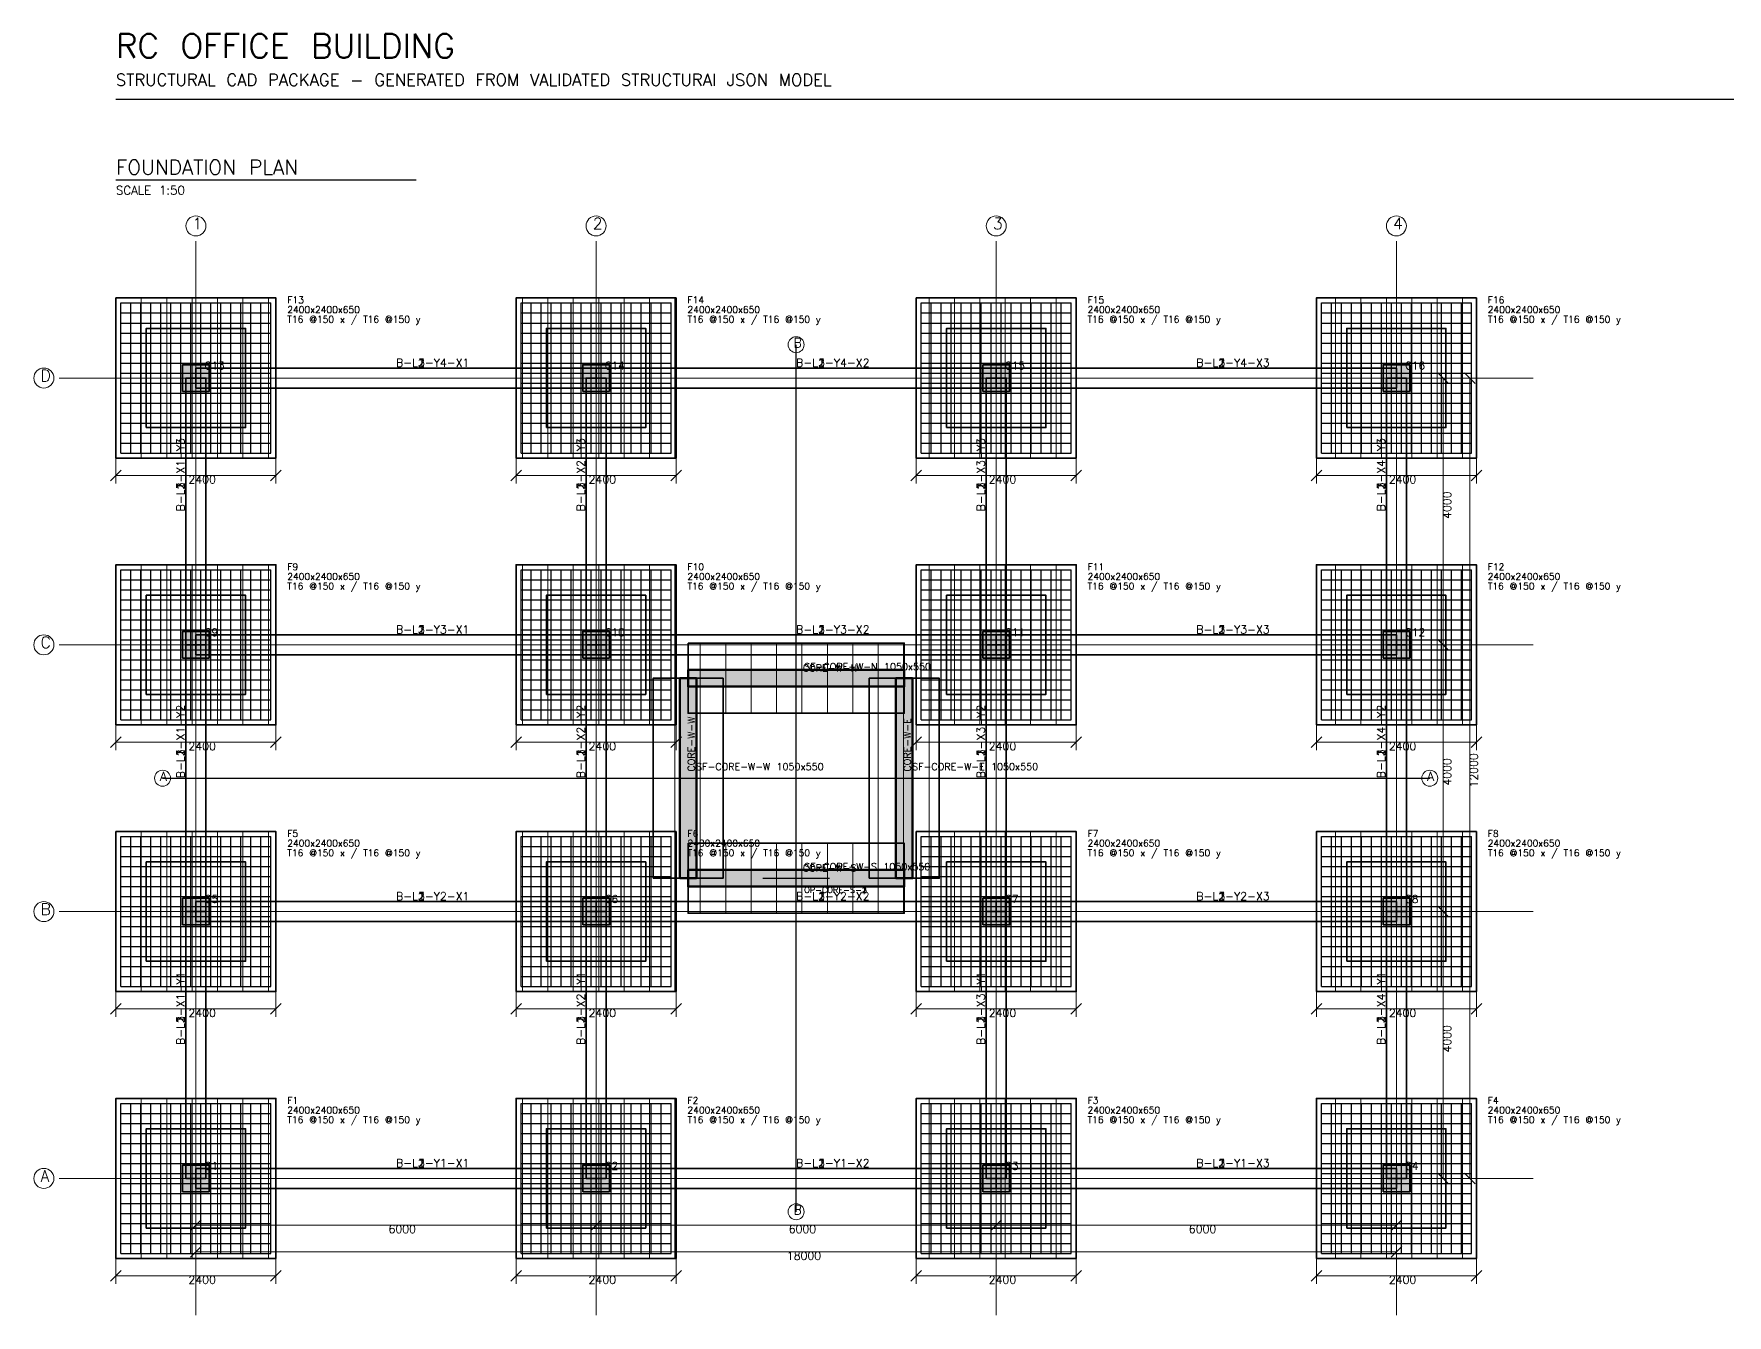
# Model space of a CAD drawing. Header units: millimetres. Extents: x -1230 to 55960, y -122972 to 18360.
# Drawn here: x -1230 to 24160, y -850 to 18360 of the extents above; entities that cross this region are included whole.
import ezdxf

# ---------------------------------------------------------------- set-up
doc = ezdxf.new("R2010")
doc.units = ezdxf.units.MM
for name, color, linetype, lineweight in [('SAI-A-BORDER', 7, 'Continuous', 25), ('SAI-A-DIMS', 6, 'Continuous', 13), ('SAI-A-GRID', 1, 'Continuous', 13), ('SAI-A-SECTION', 1, 'Continuous', 25), ('SAI-A-TEXT', 4, 'Continuous', 13), ('SAI-A-TITLE', 6, 'Continuous', 30), ('SAI-H-CONCRETE', 8, 'Continuous', 13), ('SAI-S-BEAM', 30, 'Continuous', 35), ('SAI-S-COLUMN', 5, 'Continuous', 35), ('SAI-S-CONCRETE', 30, 'Continuous', 35), ('SAI-S-FOOTING', 2, 'Continuous', 35), ('SAI-S-OPENING', 1, 'Continuous', 25), ('SAI-S-REBAR', 1, 'Continuous', 25), ('SAI-S-WALL', 5, 'Continuous', 50), ('SAI-X-REFERENCE', 9, 'Continuous', 13)]:
    doc.layers.add(name, color=color, linetype=linetype, lineweight=lineweight)
doc.styles.add('SAI-STANDARD', font='txt.shx')

msp = doc.modelspace()

# ---------------------------------------------------------------- hatches: boundary and pattern name
at = {"layer": 'SAI-H-CONCRETE'}
h = msp.add_hatch(dxfattribs=at)
h.set_pattern_fill('ANSI31', scale=120, angle=45)
h.paths.add_polyline_path([(0, 12000), (2400, 12000), (2400, 14400), (0, 14400)])
h = msp.add_hatch(dxfattribs=at)
h.set_pattern_fill('ANSI31', scale=120, angle=45)
h.paths.add_polyline_path([(6000, 12000), (8400, 12000), (8400, 14400), (6000, 14400)])
h = msp.add_hatch(dxfattribs=at)
h.set_pattern_fill('ANSI31', scale=120, angle=45)
h.paths.add_polyline_path([(12000, 12000), (14400, 12000), (14400, 14400), (12000, 14400)])
h = msp.add_hatch(dxfattribs=at)
h.set_pattern_fill('ANSI31', scale=120, angle=45)
h.paths.add_polyline_path([(18000, 12000), (20400, 12000), (20400, 14400), (18000, 14400)])
h = msp.add_hatch(dxfattribs=at)
h.set_pattern_fill('ANSI31', scale=120, angle=45)
h.paths.add_polyline_path([(0, 8000), (2400, 8000), (2400, 10400), (0, 10400)])
h = msp.add_hatch(dxfattribs=at)
h.set_pattern_fill('ANSI31', scale=120, angle=45)
h.paths.add_polyline_path([(6000, 8000), (8400, 8000), (8400, 10400), (6000, 10400)])
h = msp.add_hatch(dxfattribs=at)
h.set_pattern_fill('ANSI31', scale=120, angle=45)
h.paths.add_polyline_path([(12000, 8000), (14400, 8000), (14400, 10400), (12000, 10400)])
h = msp.add_hatch(dxfattribs=at)
h.set_pattern_fill('ANSI31', scale=120, angle=45)
h.paths.add_polyline_path([(18000, 8000), (20400, 8000), (20400, 10400), (18000, 10400)])
h = msp.add_hatch(dxfattribs=at)
h.set_pattern_fill('ANSI31', scale=120, angle=45)
h.paths.add_polyline_path([(8580, 9225), (11820, 9225), (11820, 8175), (8580, 8175)])
h = msp.add_hatch(dxfattribs=at)
h.set_pattern_fill('ANSI31', scale=120, angle=45)
h.paths.add_polyline_path([(8055, 5700), (8055, 8700), (9105, 8700), (9105, 5700)])
h = msp.add_hatch(dxfattribs=at)
h.set_pattern_fill('ANSI31', scale=120, angle=45)
h.paths.add_polyline_path([(11295, 5700), (11295, 8700), (12345, 8700), (12345, 5700)])
h = msp.add_hatch(dxfattribs=at)
h.set_pattern_fill('ANSI31', scale=120, angle=45)
h.paths.add_polyline_path([(0, 4000), (2400, 4000), (2400, 6400), (0, 6400)])
h = msp.add_hatch(dxfattribs=at)
h.set_pattern_fill('ANSI31', scale=120, angle=45)
h.paths.add_polyline_path([(6000, 4000), (8400, 4000), (8400, 6400), (6000, 6400)])
h = msp.add_hatch(dxfattribs=at)
h.set_pattern_fill('ANSI31', scale=120, angle=45)
h.paths.add_polyline_path([(12000, 4000), (14400, 4000), (14400, 6400), (12000, 6400)])
h = msp.add_hatch(dxfattribs=at)
h.set_pattern_fill('ANSI31', scale=120, angle=45)
h.paths.add_polyline_path([(18000, 4000), (20400, 4000), (20400, 6400), (18000, 6400)])
h = msp.add_hatch(dxfattribs=at)
h.set_pattern_fill('ANSI31', scale=120, angle=45)
h.paths.add_polyline_path([(8580, 6225), (11820, 6225), (11820, 5175), (8580, 5175)])
h = msp.add_hatch(dxfattribs=at)
h.set_pattern_fill('ANSI31', scale=120, angle=45)
h.paths.add_polyline_path([(0, 0), (2400, 0), (2400, 2400), (0, 2400)])
h = msp.add_hatch(dxfattribs=at)
h.set_pattern_fill('ANSI31', scale=120, angle=45)
h.paths.add_polyline_path([(6000, 0), (8400, 0), (8400, 2400), (6000, 2400)])
h = msp.add_hatch(dxfattribs=at)
h.set_pattern_fill('ANSI31', scale=120, angle=45)
h.paths.add_polyline_path([(12000, 0), (14400, 0), (14400, 2400), (12000, 2400)])
h = msp.add_hatch(dxfattribs=at)
h.set_pattern_fill('ANSI31', scale=120, angle=45)
h.paths.add_polyline_path([(18000, 0), (20400, 0), (20400, 2400), (18000, 2400)])
at = {"layer": 'SAI-S-COLUMN'}
h = msp.add_hatch(color=5, dxfattribs=at)
h.dxf.hatch_style = 1
h.paths.add_polyline_path([(1000, 13000), (1400, 13000), (1400, 13400), (1000, 13400)])
h = msp.add_hatch(color=5, dxfattribs=at)
h.dxf.hatch_style = 1
h.paths.add_polyline_path([(7000, 13000), (7400, 13000), (7400, 13400), (7000, 13400)])
h = msp.add_hatch(color=5, dxfattribs=at)
h.dxf.hatch_style = 1
h.paths.add_polyline_path([(13000, 13000), (13400, 13000), (13400, 13400), (13000, 13400)])
h = msp.add_hatch(color=5, dxfattribs=at)
h.dxf.hatch_style = 1
h.paths.add_polyline_path([(19000, 13000), (19400, 13000), (19400, 13400), (19000, 13400)])
h = msp.add_hatch(color=5, dxfattribs=at)
h.dxf.hatch_style = 1
h.paths.add_polyline_path([(1000, 9000), (1400, 9000), (1400, 9400), (1000, 9400)])
h = msp.add_hatch(color=5, dxfattribs=at)
h.dxf.hatch_style = 1
h.paths.add_polyline_path([(7000, 9000), (7400, 9000), (7400, 9400), (7000, 9400)])
h = msp.add_hatch(color=5, dxfattribs=at)
h.dxf.hatch_style = 1
h.paths.add_polyline_path([(13000, 9000), (13400, 9000), (13400, 9400), (13000, 9400)])
h = msp.add_hatch(color=5, dxfattribs=at)
h.dxf.hatch_style = 1
h.paths.add_polyline_path([(19000, 9000), (19400, 9000), (19400, 9400), (19000, 9400)])
h = msp.add_hatch(color=5, dxfattribs=at)
h.dxf.hatch_style = 1
h.paths.add_polyline_path([(1000, 5000), (1400, 5000), (1400, 5400), (1000, 5400)])
h = msp.add_hatch(color=5, dxfattribs=at)
h.dxf.hatch_style = 1
h.paths.add_polyline_path([(7000, 5000), (7400, 5000), (7400, 5400), (7000, 5400)])
h = msp.add_hatch(color=5, dxfattribs=at)
h.dxf.hatch_style = 1
h.paths.add_polyline_path([(13000, 5000), (13400, 5000), (13400, 5400), (13000, 5400)])
h = msp.add_hatch(color=5, dxfattribs=at)
h.dxf.hatch_style = 1
h.paths.add_polyline_path([(19000, 5000), (19400, 5000), (19400, 5400), (19000, 5400)])
h = msp.add_hatch(color=5, dxfattribs=at)
h.dxf.hatch_style = 1
h.paths.add_polyline_path([(1000, 1000), (1400, 1000), (1400, 1400), (1000, 1400)])
h = msp.add_hatch(color=5, dxfattribs=at)
h.dxf.hatch_style = 1
h.paths.add_polyline_path([(7000, 1000), (7400, 1000), (7400, 1400), (7000, 1400)])
h = msp.add_hatch(color=5, dxfattribs=at)
h.dxf.hatch_style = 1
h.paths.add_polyline_path([(13000, 1000), (13400, 1000), (13400, 1400), (13000, 1400)])
h = msp.add_hatch(color=5, dxfattribs=at)
h.dxf.hatch_style = 1
h.paths.add_polyline_path([(19000, 1000), (19400, 1000), (19400, 1400), (19000, 1400)])
at = {"layer": 'SAI-S-WALL'}
h = msp.add_hatch(color=5, dxfattribs=at)
h.dxf.hatch_style = 1
h.paths.add_polyline_path([(8455, 5700), (8455, 8700), (8705, 8700), (8705, 5700)])
h = msp.add_hatch(color=5, dxfattribs=at)
h.dxf.hatch_style = 1
h.paths.add_polyline_path([(8580, 8825), (11820, 8825), (11820, 8575), (8580, 8575)])
h = msp.add_hatch(color=5, dxfattribs=at)
h.dxf.hatch_style = 1
h.paths.add_polyline_path([(11695, 5700), (11695, 8700), (11945, 8700), (11945, 5700)])
h = msp.add_hatch(color=5, dxfattribs=at)
h.dxf.hatch_style = 1
h.paths.add_polyline_path([(8580, 5825), (11820, 5825), (11820, 5575), (8580, 5575)])

# ---------------------------------------------------------------- linework, layer by layer
at = {"layer": 'SAI-A-BORDER'}
msp.add_line((0, 17380), (49800, 17380), dxfattribs=at)
at = {"layer": 'SAI-A-DIMS'}
for p, q in [((19820, 13280), (19980, 13120)), ((20220, 13280), (20380, 13120)), ((19200, 13200), (20420, 13200)), ((19200, 13200), (20020, 13200)), ((19900, 9200), (19900, 13200)), ((20300, 1200), (20300, 13200)), ((0, 12000), (0, 11620)), ((2400, 12000), (2400, 11620)), ((6000, 12000), (6000, 11620)), ((8400, 12000), (8400, 11620)), ((12000, 12000), (12000, 11620)), ((14400, 12000), (14400, 11620)), ((18000, 12000), (18000, 11620)), ((20400, 12000), (20400, 11620)), ((-80, 11660), (80, 11820)), ((0, 11740), (2400, 11740)), ((2320, 11660), (2480, 11820)), ((5920, 11660), (6080, 11820)), ((6000, 11740), (8400, 11740)), ((8320, 11660), (8480, 11820)), ((11920, 11660), (12080, 11820)), ((12000, 11740), (14400, 11740)), ((14320, 11660), (14480, 11820)), ((17920, 11660), (18080, 11820)), ((18000, 11740), (20400, 11740)), ((20320, 11660), (20480, 11820)), ((19200, 9200), (20020, 9200)), ((19200, 9200), (20020, 9200)), ((19820, 9280), (19980, 9120)), ((19820, 9280), (19980, 9120)), ((19900, 5200), (19900, 9200)), ((0, 8000), (0, 7620)), ((2400, 8000), (2400, 7620)), ((6000, 8000), (6000, 7620)), ((8400, 8000), (8400, 7620)), ((12000, 8000), (12000, 7620)), ((14400, 8000), (14400, 7620)), ((18000, 8000), (18000, 7620)), ((20400, 8000), (20400, 7620)), ((-80, 7660), (80, 7820)), ((0, 7740), (2400, 7740)), ((2320, 7660), (2480, 7820)), ((5920, 7660), (6080, 7820)), ((6000, 7740), (8400, 7740)), ((8320, 7660), (8480, 7820)), ((11920, 7660), (12080, 7820)), ((12000, 7740), (14400, 7740)), ((14320, 7660), (14480, 7820)), ((17920, 7660), (18080, 7820)), ((18000, 7740), (20400, 7740)), ((20320, 7660), (20480, 7820)), ((19200, 5200), (20020, 5200)), ((19200, 5200), (20020, 5200)), ((19820, 5280), (19980, 5120)), ((19820, 5280), (19980, 5120)), ((19900, 1200), (19900, 5200)), ((-80, 3660), (80, 3820)), ((0, 4000), (0, 3620)), ((2320, 3660), (2480, 3820)), ((2400, 4000), (2400, 3620)), ((5920, 3660), (6080, 3820)), ((6000, 4000), (6000, 3620)), ((8320, 3660), (8480, 3820)), ((8400, 4000), (8400, 3620)), ((11920, 3660), (12080, 3820)), ((12000, 4000), (12000, 3620)), ((14320, 3660), (14480, 3820)), ((14400, 4000), (14400, 3620)), ((17920, 3660), (18080, 3820)), ((18000, 4000), (18000, 3620)), ((20320, 3660), (20480, 3820)), ((20400, 4000), (20400, 3620)), ((0, 3740), (2400, 3740)), ((6000, 3740), (8400, 3740)), ((12000, 3740), (14400, 3740)), ((18000, 3740), (20400, 3740)), ((19820, 1280), (19980, 1120)), ((20220, 1280), (20380, 1120)), ((1200, 1200), (1200, -20)), ((1200, 1200), (1200, 380)), ((7200, 1200), (7200, 380)), ((7200, 1200), (7200, 380)), ((13200, 1200), (13200, 380)), ((13200, 1200), (13200, 380)), ((19200, 1200), (19200, -20)), ((19200, 1200), (20420, 1200)), ((19200, 1200), (19200, 380)), ((19200, 1200), (20020, 1200)), ((1120, 420), (1280, 580)), ((7120, 420), (7280, 580)), ((7120, 420), (7280, 580)), ((13120, 420), (13280, 580)), ((13120, 420), (13280, 580)), ((19120, 420), (19280, 580)), ((1200, 500), (7200, 500)), ((7200, 500), (13200, 500)), ((13200, 500), (19200, 500)), ((0, 0), (0, -380)), ((1120, 20), (1280, 180)), ((1200, 100), (19200, 100)), ((2400, 0), (2400, -380)), ((6000, 0), (6000, -380)), ((8400, 0), (8400, -380)), ((12000, 0), (12000, -380)), ((14400, 0), (14400, -380)), ((18000, 0), (18000, -380)), ((19120, 20), (19280, 180)), ((20400, 0), (20400, -380)), ((-80, -340), (80, -180)), ((2320, -340), (2480, -180)), ((5920, -340), (6080, -180)), ((8320, -340), (8480, -180)), ((11920, -340), (12080, -180)), ((14320, -340), (14480, -180)), ((17920, -340), (18080, -180)), ((20320, -340), (20480, -180)), ((0, -260), (2400, -260)), ((6000, -260), (8400, -260)), ((12000, -260), (14400, -260)), ((18000, -260), (20400, -260))]:
    msp.add_line(p, q, dxfattribs=at)
at = {"layer": 'SAI-A-GRID'}
for p, q in [((1200, -850), (1200, 15250)), ((7200, -850), (7200, 15250)), ((13200, -850), (13200, 15250)), ((19200, -850), (19200, 15250)), ((-850, 13200), (21250, 13200)), ((-850, 9200), (21250, 9200)), ((-850, 5200), (21250, 5200)), ((-850, 1200), (21250, 1200))]:
    msp.add_line(p, q, dxfattribs=at)
for centre, radius in [((1200, 15480), 150), ((7200, 15480), 150), ((13200, 15480), 150), ((19200, 15480), 150), ((10200, 13700), 120), ((-1080, 13200), 150), ((-1080, 9200), 150), ((700, 7200), 120), ((19700, 7200), 120), ((-1080, 5200), 150), ((-1080, 1200), 150), ((10200, 700), 120)]:
    msp.add_circle(centre, radius, dxfattribs=at)
at = {"layer": 'SAI-A-SECTION'}
for p, q in [((10200, 700), (10200, 13700)), ((700, 7200), (19700, 7200))]:
    msp.add_line(p, q, dxfattribs=at)
at = {"layer": 'SAI-A-TITLE'}
msp.add_line((0, 16170), (4500, 16170), dxfattribs=at)
at = {"layer": 'SAI-S-BEAM'}
for points in [[(1200, 13350), (7200, 13350), (7200, 13050), (1200, 13050), (1200, 13350)], [(1200, 13350), (7200, 13350), (7200, 13050), (1200, 13050), (1200, 13350)], [(1200, 13350), (7200, 13350), (7200, 13050), (1200, 13050), (1200, 13350)], [(7200, 13350), (13200, 13350), (13200, 13050), (7200, 13050), (7200, 13350)], [(7200, 13350), (13200, 13350), (13200, 13050), (7200, 13050), (7200, 13350)], [(7200, 13350), (13200, 13350), (13200, 13050), (7200, 13050), (7200, 13350)], [(13200, 13350), (19200, 13350), (19200, 13050), (13200, 13050), (13200, 13350)], [(13200, 13350), (19200, 13350), (19200, 13050), (13200, 13050), (13200, 13350)], [(13200, 13350), (19200, 13350), (19200, 13050), (13200, 13050), (13200, 13350)], [(1050, 9200), (1050, 13200), (1350, 13200), (1350, 9200), (1050, 9200)], [(1050, 9200), (1050, 13200), (1350, 13200), (1350, 9200), (1050, 9200)], [(1050, 9200), (1050, 13200), (1350, 13200), (1350, 9200), (1050, 9200)], [(7050, 9200), (7050, 13200), (7350, 13200), (7350, 9200), (7050, 9200)], [(7050, 9200), (7050, 13200), (7350, 13200), (7350, 9200), (7050, 9200)], [(7050, 9200), (7050, 13200), (7350, 13200), (7350, 9200), (7050, 9200)], [(13050, 9200), (13050, 13200), (13350, 13200), (13350, 9200), (13050, 9200)], [(13050, 9200), (13050, 13200), (13350, 13200), (13350, 9200), (13050, 9200)], [(13050, 9200), (13050, 13200), (13350, 13200), (13350, 9200), (13050, 9200)], [(19050, 9200), (19050, 13200), (19350, 13200), (19350, 9200), (19050, 9200)], [(19050, 9200), (19050, 13200), (19350, 13200), (19350, 9200), (19050, 9200)], [(19050, 9200), (19050, 13200), (19350, 13200), (19350, 9200), (19050, 9200)], [(1050, 5200), (1050, 9200), (1350, 9200), (1350, 5200), (1050, 5200)], [(1050, 5200), (1050, 9200), (1350, 9200), (1350, 5200), (1050, 5200)], [(1050, 5200), (1050, 9200), (1350, 9200), (1350, 5200), (1050, 5200)], [(1200, 9350), (7200, 9350), (7200, 9050), (1200, 9050), (1200, 9350)], [(1200, 9350), (7200, 9350), (7200, 9050), (1200, 9050), (1200, 9350)], [(1200, 9350), (7200, 9350), (7200, 9050), (1200, 9050), (1200, 9350)], [(7050, 5200), (7050, 9200), (7350, 9200), (7350, 5200), (7050, 5200)], [(7050, 5200), (7050, 9200), (7350, 9200), (7350, 5200), (7050, 5200)], [(7050, 5200), (7050, 9200), (7350, 9200), (7350, 5200), (7050, 5200)], [(7200, 9350), (13200, 9350), (13200, 9050), (7200, 9050), (7200, 9350)], [(7200, 9350), (13200, 9350), (13200, 9050), (7200, 9050), (7200, 9350)], [(7200, 9350), (13200, 9350), (13200, 9050), (7200, 9050), (7200, 9350)], [(13050, 5200), (13050, 9200), (13350, 9200), (13350, 5200), (13050, 5200)], [(13050, 5200), (13050, 9200), (13350, 9200), (13350, 5200), (13050, 5200)], [(13050, 5200), (13050, 9200), (13350, 9200), (13350, 5200), (13050, 5200)], [(13200, 9350), (19200, 9350), (19200, 9050), (13200, 9050), (13200, 9350)], [(13200, 9350), (19200, 9350), (19200, 9050), (13200, 9050), (13200, 9350)], [(13200, 9350), (19200, 9350), (19200, 9050), (13200, 9050), (13200, 9350)], [(19050, 5200), (19050, 9200), (19350, 9200), (19350, 5200), (19050, 5200)], [(19050, 5200), (19050, 9200), (19350, 9200), (19350, 5200), (19050, 5200)], [(19050, 5200), (19050, 9200), (19350, 9200), (19350, 5200), (19050, 5200)], [(1200, 5350), (7200, 5350), (7200, 5050), (1200, 5050), (1200, 5350)], [(1200, 5350), (7200, 5350), (7200, 5050), (1200, 5050), (1200, 5350)], [(1200, 5350), (7200, 5350), (7200, 5050), (1200, 5050), (1200, 5350)], [(7200, 5350), (13200, 5350), (13200, 5050), (7200, 5050), (7200, 5350)], [(7200, 5350), (13200, 5350), (13200, 5050), (7200, 5050), (7200, 5350)], [(7200, 5350), (13200, 5350), (13200, 5050), (7200, 5050), (7200, 5350)], [(13200, 5350), (19200, 5350), (19200, 5050), (13200, 5050), (13200, 5350)], [(13200, 5350), (19200, 5350), (19200, 5050), (13200, 5050), (13200, 5350)], [(13200, 5350), (19200, 5350), (19200, 5050), (13200, 5050), (13200, 5350)], [(1050, 1200), (1050, 5200), (1350, 5200), (1350, 1200), (1050, 1200)], [(1050, 1200), (1050, 5200), (1350, 5200), (1350, 1200), (1050, 1200)], [(1050, 1200), (1050, 5200), (1350, 5200), (1350, 1200), (1050, 1200)], [(7050, 1200), (7050, 5200), (7350, 5200), (7350, 1200), (7050, 1200)], [(7050, 1200), (7050, 5200), (7350, 5200), (7350, 1200), (7050, 1200)], [(7050, 1200), (7050, 5200), (7350, 5200), (7350, 1200), (7050, 1200)], [(13050, 1200), (13050, 5200), (13350, 5200), (13350, 1200), (13050, 1200)], [(13050, 1200), (13050, 5200), (13350, 5200), (13350, 1200), (13050, 1200)], [(13050, 1200), (13050, 5200), (13350, 5200), (13350, 1200), (13050, 1200)], [(19050, 1200), (19050, 5200), (19350, 5200), (19350, 1200), (19050, 1200)], [(19050, 1200), (19050, 5200), (19350, 5200), (19350, 1200), (19050, 1200)], [(19050, 1200), (19050, 5200), (19350, 5200), (19350, 1200), (19050, 1200)], [(1200, 1350), (7200, 1350), (7200, 1050), (1200, 1050), (1200, 1350)], [(1200, 1350), (7200, 1350), (7200, 1050), (1200, 1050), (1200, 1350)], [(1200, 1350), (7200, 1350), (7200, 1050), (1200, 1050), (1200, 1350)], [(7200, 1350), (13200, 1350), (13200, 1050), (7200, 1050), (7200, 1350)], [(7200, 1350), (13200, 1350), (13200, 1050), (7200, 1050), (7200, 1350)], [(7200, 1350), (13200, 1350), (13200, 1050), (7200, 1050), (7200, 1350)], [(13200, 1350), (19200, 1350), (19200, 1050), (13200, 1050), (13200, 1350)], [(13200, 1350), (19200, 1350), (19200, 1050), (13200, 1050), (13200, 1350)], [(13200, 1350), (19200, 1350), (19200, 1050), (13200, 1050), (13200, 1350)]]:
    msp.add_lwpolyline(points, dxfattribs=at)
at = {"layer": 'SAI-S-COLUMN'}
for points in [[(1000, 13000), (1400, 13000), (1400, 13400), (1000, 13400), (1000, 13000)], [(7000, 13000), (7400, 13000), (7400, 13400), (7000, 13400), (7000, 13000)], [(13000, 13000), (13400, 13000), (13400, 13400), (13000, 13400), (13000, 13000)], [(19000, 13000), (19400, 13000), (19400, 13400), (19000, 13400), (19000, 13000)], [(1000, 9000), (1400, 9000), (1400, 9400), (1000, 9400), (1000, 9000)], [(7000, 9000), (7400, 9000), (7400, 9400), (7000, 9400), (7000, 9000)], [(13000, 9000), (13400, 9000), (13400, 9400), (13000, 9400), (13000, 9000)], [(19000, 9000), (19400, 9000), (19400, 9400), (19000, 9400), (19000, 9000)], [(1000, 5000), (1400, 5000), (1400, 5400), (1000, 5400), (1000, 5000)], [(7000, 5000), (7400, 5000), (7400, 5400), (7000, 5400), (7000, 5000)], [(13000, 5000), (13400, 5000), (13400, 5400), (13000, 5400), (13000, 5000)], [(19000, 5000), (19400, 5000), (19400, 5400), (19000, 5400), (19000, 5000)], [(1000, 1000), (1400, 1000), (1400, 1400), (1000, 1400), (1000, 1000)], [(7000, 1000), (7400, 1000), (7400, 1400), (7000, 1400), (7000, 1000)], [(13000, 1000), (13400, 1000), (13400, 1400), (13000, 1400), (13000, 1000)], [(19000, 1000), (19400, 1000), (19400, 1400), (19000, 1400), (19000, 1000)]]:
    msp.add_lwpolyline(points, dxfattribs=at)
at = {"layer": 'SAI-S-CONCRETE'}
for points in [[(456, 12456), (1944, 12456), (1944, 13944), (456, 13944), (456, 12456)], [(6456, 12456), (7944, 12456), (7944, 13944), (6456, 13944), (6456, 12456)], [(12456, 12456), (13944, 12456), (13944, 13944), (12456, 13944), (12456, 12456)], [(18456, 12456), (19944, 12456), (19944, 13944), (18456, 13944), (18456, 12456)], [(456, 8456), (1944, 8456), (1944, 9944), (456, 9944), (456, 8456)], [(6456, 8456), (7944, 8456), (7944, 9944), (6456, 9944), (6456, 8456)], [(12456, 8456), (13944, 8456), (13944, 9944), (12456, 9944), (12456, 8456)], [(18456, 8456), (19944, 8456), (19944, 9944), (18456, 9944), (18456, 8456)], [(456, 4456), (1944, 4456), (1944, 5944), (456, 5944), (456, 4456)], [(6456, 4456), (7944, 4456), (7944, 5944), (6456, 5944), (6456, 4456)], [(12456, 4456), (13944, 4456), (13944, 5944), (12456, 5944), (12456, 4456)], [(18456, 4456), (19944, 4456), (19944, 5944), (18456, 5944), (18456, 4456)], [(456, 456), (1944, 456), (1944, 1944), (456, 1944), (456, 456)], [(6456, 456), (7944, 456), (7944, 1944), (6456, 1944), (6456, 456)], [(12456, 456), (13944, 456), (13944, 1944), (12456, 1944), (12456, 456)], [(18456, 456), (19944, 456), (19944, 1944), (18456, 1944), (18456, 456)]]:
    msp.add_lwpolyline(points, dxfattribs=at)
at = {"layer": 'SAI-S-FOOTING'}
for points in [[(0, 12000), (2400, 12000), (2400, 14400), (0, 14400), (0, 12000)], [(6000, 12000), (8400, 12000), (8400, 14400), (6000, 14400), (6000, 12000)], [(12000, 12000), (14400, 12000), (14400, 14400), (12000, 14400), (12000, 12000)], [(18000, 12000), (20400, 12000), (20400, 14400), (18000, 14400), (18000, 12000)], [(0, 8000), (2400, 8000), (2400, 10400), (0, 10400), (0, 8000)], [(6000, 8000), (8400, 8000), (8400, 10400), (6000, 10400), (6000, 8000)], [(12000, 8000), (14400, 8000), (14400, 10400), (12000, 10400), (12000, 8000)], [(18000, 8000), (20400, 8000), (20400, 10400), (18000, 10400), (18000, 8000)], [(8580, 9225), (11820, 9225), (11820, 8175), (8580, 8175), (8580, 9225)], [(8055, 5700), (8055, 8700), (9105, 8700), (9105, 5700), (8055, 5700)], [(11295, 5700), (11295, 8700), (12345, 8700), (12345, 5700), (11295, 5700)], [(0, 4000), (2400, 4000), (2400, 6400), (0, 6400), (0, 4000)], [(6000, 4000), (8400, 4000), (8400, 6400), (6000, 6400), (6000, 4000)], [(12000, 4000), (14400, 4000), (14400, 6400), (12000, 6400), (12000, 4000)], [(18000, 4000), (20400, 4000), (20400, 6400), (18000, 6400), (18000, 4000)], [(8580, 6225), (11820, 6225), (11820, 5175), (8580, 5175), (8580, 6225)], [(0, 0), (2400, 0), (2400, 2400), (0, 2400), (0, 0)], [(6000, 0), (8400, 0), (8400, 2400), (6000, 2400), (6000, 0)], [(12000, 0), (14400, 0), (14400, 2400), (12000, 2400), (12000, 0)], [(18000, 0), (20400, 0), (20400, 2400), (18000, 2400), (18000, 0)]]:
    msp.add_lwpolyline(points, dxfattribs=at)
at = {"layer": 'SAI-S-OPENING'}
msp.add_line((9700, 5700), (10700, 5700), dxfattribs=at)
msp.add_line((9700, 5700), (10700, 5700), dxfattribs=at)
msp.add_line((9700, 5700), (10700, 5700), dxfattribs=at)
at = {"layer": 'SAI-S-REBAR'}
for p, q in [((75, 14325), (2325, 14325)), ((75, 12075), (75, 14325)), ((225, 12075), (225, 14325)), ((375, 12075), (375, 14325)), ((525, 12075), (525, 14325)), ((675, 12075), (675, 14325)), ((825, 12075), (825, 14325)), ((975, 12075), (975, 14325)), ((1125, 12075), (1125, 14325)), ((1275, 12075), (1275, 14325)), ((1425, 12075), (1425, 14325)), ((1575, 12075), (1575, 14325)), ((1725, 12075), (1725, 14325)), ((1875, 12075), (1875, 14325)), ((2025, 12075), (2025, 14325)), ((2175, 12075), (2175, 14325)), ((2325, 12075), (2325, 14325)), ((6075, 14325), (8325, 14325)), ((6075, 12075), (6075, 14325)), ((6225, 12075), (6225, 14325)), ((6375, 12075), (6375, 14325)), ((6525, 12075), (6525, 14325)), ((6675, 12075), (6675, 14325)), ((6825, 12075), (6825, 14325)), ((6975, 12075), (6975, 14325)), ((7125, 12075), (7125, 14325)), ((7275, 12075), (7275, 14325)), ((7425, 12075), (7425, 14325)), ((7575, 12075), (7575, 14325)), ((7725, 12075), (7725, 14325)), ((7875, 12075), (7875, 14325)), ((8025, 12075), (8025, 14325)), ((8175, 12075), (8175, 14325)), ((8325, 12075), (8325, 14325)), ((12075, 14325), (14325, 14325)), ((12075, 12075), (12075, 14325)), ((12225, 12075), (12225, 14325)), ((12375, 12075), (12375, 14325)), ((12525, 12075), (12525, 14325)), ((12675, 12075), (12675, 14325)), ((12825, 12075), (12825, 14325)), ((12975, 12075), (12975, 14325)), ((13125, 12075), (13125, 14325)), ((13275, 12075), (13275, 14325)), ((13425, 12075), (13425, 14325)), ((13575, 12075), (13575, 14325)), ((13725, 12075), (13725, 14325)), ((13875, 12075), (13875, 14325)), ((14025, 12075), (14025, 14325)), ((14175, 12075), (14175, 14325)), ((14325, 12075), (14325, 14325)), ((18075, 14325), (20325, 14325)), ((18075, 12075), (18075, 14325)), ((18225, 12075), (18225, 14325)), ((18375, 12075), (18375, 14325)), ((18525, 12075), (18525, 14325)), ((18675, 12075), (18675, 14325)), ((18825, 12075), (18825, 14325)), ((18975, 12075), (18975, 14325)), ((19125, 12075), (19125, 14325)), ((19275, 12075), (19275, 14325)), ((19425, 12075), (19425, 14325)), ((19575, 12075), (19575, 14325)), ((19725, 12075), (19725, 14325)), ((19875, 12075), (19875, 14325)), ((20025, 12075), (20025, 14325)), ((20175, 12075), (20175, 14325)), ((20325, 12075), (20325, 14325)), ((75, 14175), (2325, 14175)), ((75, 14025), (2325, 14025)), ((6075, 14175), (8325, 14175)), ((6075, 14025), (8325, 14025)), ((12075, 14175), (14325, 14175)), ((12075, 14025), (14325, 14025)), ((18075, 14175), (20325, 14175)), ((18075, 14025), (20325, 14025)), ((75, 13875), (2325, 13875)), ((75, 13725), (2325, 13725)), ((6075, 13875), (8325, 13875)), ((6075, 13725), (8325, 13725)), ((12075, 13875), (14325, 13875)), ((12075, 13725), (14325, 13725)), ((18075, 13875), (20325, 13875)), ((18075, 13725), (20325, 13725)), ((75, 13575), (2325, 13575)), ((6075, 13575), (8325, 13575)), ((12075, 13575), (14325, 13575)), ((18075, 13575), (20325, 13575)), ((75, 13425), (2325, 13425)), ((75, 13275), (2325, 13275)), ((6075, 13425), (8325, 13425)), ((6075, 13275), (8325, 13275)), ((12075, 13425), (14325, 13425)), ((12075, 13275), (14325, 13275)), ((18075, 13425), (20325, 13425)), ((18075, 13275), (20325, 13275)), ((75, 13125), (2325, 13125)), ((75, 12975), (2325, 12975)), ((6075, 13125), (8325, 13125)), ((6075, 12975), (8325, 12975)), ((12075, 13125), (14325, 13125)), ((12075, 12975), (14325, 12975)), ((18075, 13125), (20325, 13125)), ((18075, 12975), (20325, 12975)), ((75, 12825), (2325, 12825)), ((6075, 12825), (8325, 12825)), ((12075, 12825), (14325, 12825)), ((18075, 12825), (20325, 12825)), ((75, 12675), (2325, 12675)), ((75, 12525), (2325, 12525)), ((6075, 12675), (8325, 12675)), ((6075, 12525), (8325, 12525)), ((12075, 12675), (14325, 12675)), ((12075, 12525), (14325, 12525)), ((18075, 12675), (20325, 12675)), ((18075, 12525), (20325, 12525)), ((75, 12375), (2325, 12375)), ((75, 12225), (2325, 12225)), ((6075, 12375), (8325, 12375)), ((6075, 12225), (8325, 12225)), ((12075, 12375), (14325, 12375)), ((12075, 12225), (14325, 12225)), ((18075, 12375), (20325, 12375)), ((18075, 12225), (20325, 12225)), ((75, 12075), (2325, 12075)), ((6075, 12075), (8325, 12075)), ((12075, 12075), (14325, 12075)), ((18075, 12075), (20325, 12075)), ((75, 10325), (2325, 10325)), ((75, 8075), (75, 10325)), ((75, 10175), (2325, 10175)), ((225, 8075), (225, 10325)), ((375, 8075), (375, 10325)), ((525, 8075), (525, 10325)), ((675, 8075), (675, 10325)), ((825, 8075), (825, 10325)), ((975, 8075), (975, 10325)), ((1125, 8075), (1125, 10325)), ((1275, 8075), (1275, 10325)), ((1425, 8075), (1425, 10325)), ((1575, 8075), (1575, 10325)), ((1725, 8075), (1725, 10325)), ((1875, 8075), (1875, 10325)), ((2025, 8075), (2025, 10325)), ((2175, 8075), (2175, 10325)), ((2325, 8075), (2325, 10325)), ((6075, 10325), (8325, 10325)), ((6075, 8075), (6075, 10325)), ((6075, 10175), (8325, 10175)), ((6225, 8075), (6225, 10325)), ((6375, 8075), (6375, 10325)), ((6525, 8075), (6525, 10325)), ((6675, 8075), (6675, 10325)), ((6825, 8075), (6825, 10325)), ((6975, 8075), (6975, 10325)), ((7125, 8075), (7125, 10325)), ((7275, 8075), (7275, 10325)), ((7425, 8075), (7425, 10325)), ((7575, 8075), (7575, 10325)), ((7725, 8075), (7725, 10325)), ((7875, 8075), (7875, 10325)), ((8025, 8075), (8025, 10325)), ((8175, 8075), (8175, 10325)), ((8325, 8075), (8325, 10325)), ((12075, 10325), (14325, 10325)), ((12075, 8075), (12075, 10325)), ((12075, 10175), (14325, 10175)), ((12225, 8075), (12225, 10325)), ((12375, 8075), (12375, 10325)), ((12525, 8075), (12525, 10325)), ((12675, 8075), (12675, 10325)), ((12825, 8075), (12825, 10325)), ((12975, 8075), (12975, 10325)), ((13125, 8075), (13125, 10325)), ((13275, 8075), (13275, 10325)), ((13425, 8075), (13425, 10325)), ((13575, 8075), (13575, 10325)), ((13725, 8075), (13725, 10325)), ((13875, 8075), (13875, 10325)), ((14025, 8075), (14025, 10325)), ((14175, 8075), (14175, 10325)), ((14325, 8075), (14325, 10325)), ((18075, 10325), (20325, 10325)), ((18075, 8075), (18075, 10325)), ((18075, 10175), (20325, 10175)), ((18225, 8075), (18225, 10325)), ((18375, 8075), (18375, 10325)), ((18525, 8075), (18525, 10325)), ((18675, 8075), (18675, 10325)), ((18825, 8075), (18825, 10325)), ((18975, 8075), (18975, 10325)), ((19125, 8075), (19125, 10325)), ((19275, 8075), (19275, 10325)), ((19425, 8075), (19425, 10325)), ((19575, 8075), (19575, 10325)), ((19725, 8075), (19725, 10325)), ((19875, 8075), (19875, 10325)), ((20025, 8075), (20025, 10325)), ((20175, 8075), (20175, 10325)), ((20325, 8075), (20325, 10325)), ((75, 10025), (2325, 10025)), ((6075, 10025), (8325, 10025)), ((12075, 10025), (14325, 10025)), ((18075, 10025), (20325, 10025)), ((75, 9875), (2325, 9875)), ((75, 9725), (2325, 9725)), ((6075, 9875), (8325, 9875)), ((6075, 9725), (8325, 9725)), ((12075, 9875), (14325, 9875)), ((12075, 9725), (14325, 9725)), ((18075, 9875), (20325, 9875)), ((18075, 9725), (20325, 9725)), ((75, 9575), (2325, 9575)), ((75, 9425), (2325, 9425)), ((6075, 9575), (8325, 9575)), ((6075, 9425), (8325, 9425)), ((12075, 9575), (14325, 9575)), ((12075, 9425), (14325, 9425)), ((18075, 9575), (20325, 9575)), ((18075, 9425), (20325, 9425)), ((75, 9275), (2325, 9275)), ((6075, 9275), (8325, 9275)), ((12075, 9275), (14325, 9275)), ((18075, 9275), (20325, 9275)), ((75, 9125), (2325, 9125)), ((75, 8975), (2325, 8975)), ((6075, 9125), (8325, 9125)), ((6075, 8975), (8325, 8975)), ((12075, 9125), (14325, 9125)), ((12075, 8975), (14325, 8975)), ((18075, 9125), (20325, 9125)), ((18075, 8975), (20325, 8975)), ((75, 8825), (2325, 8825)), ((75, 8675), (2325, 8675)), ((6075, 8825), (8325, 8825)), ((6075, 8675), (8325, 8675)), ((12075, 8825), (14325, 8825)), ((12075, 8675), (14325, 8675)), ((18075, 8825), (20325, 8825)), ((18075, 8675), (20325, 8675)), ((75, 8525), (2325, 8525)), ((6075, 8525), (8325, 8525)), ((12075, 8525), (14325, 8525)), ((18075, 8525), (20325, 8525)), ((75, 8375), (2325, 8375)), ((75, 8225), (2325, 8225)), ((6075, 8375), (8325, 8375)), ((6075, 8225), (8325, 8225)), ((12075, 8375), (14325, 8375)), ((12075, 8225), (14325, 8225)), ((18075, 8375), (20325, 8375)), ((18075, 8225), (20325, 8225)), ((75, 8075), (2325, 8075)), ((6075, 8075), (8325, 8075)), ((12075, 8075), (14325, 8075)), ((18075, 8075), (20325, 8075)), ((75, 6325), (2325, 6325)), ((75, 4075), (75, 6325)), ((75, 6175), (2325, 6175)), ((225, 4075), (225, 6325)), ((375, 4075), (375, 6325)), ((525, 4075), (525, 6325)), ((675, 4075), (675, 6325)), ((825, 4075), (825, 6325)), ((975, 4075), (975, 6325)), ((1125, 4075), (1125, 6325)), ((1275, 4075), (1275, 6325)), ((1425, 4075), (1425, 6325)), ((1575, 4075), (1575, 6325)), ((1725, 4075), (1725, 6325)), ((1875, 4075), (1875, 6325)), ((2025, 4075), (2025, 6325)), ((2175, 4075), (2175, 6325)), ((2325, 4075), (2325, 6325)), ((6075, 6325), (8325, 6325)), ((6075, 4075), (6075, 6325)), ((6075, 6175), (8325, 6175)), ((6225, 4075), (6225, 6325)), ((6375, 4075), (6375, 6325)), ((6525, 4075), (6525, 6325)), ((6675, 4075), (6675, 6325)), ((6825, 4075), (6825, 6325)), ((6975, 4075), (6975, 6325)), ((7125, 4075), (7125, 6325)), ((7275, 4075), (7275, 6325)), ((7425, 4075), (7425, 6325)), ((7575, 4075), (7575, 6325)), ((7725, 4075), (7725, 6325)), ((7875, 4075), (7875, 6325)), ((8025, 4075), (8025, 6325)), ((8175, 4075), (8175, 6325)), ((8325, 4075), (8325, 6325)), ((12075, 6325), (14325, 6325)), ((12075, 4075), (12075, 6325)), ((12075, 6175), (14325, 6175)), ((12225, 4075), (12225, 6325)), ((12375, 4075), (12375, 6325)), ((12525, 4075), (12525, 6325)), ((12675, 4075), (12675, 6325)), ((12825, 4075), (12825, 6325)), ((12975, 4075), (12975, 6325)), ((13125, 4075), (13125, 6325)), ((13275, 4075), (13275, 6325)), ((13425, 4075), (13425, 6325)), ((13575, 4075), (13575, 6325)), ((13725, 4075), (13725, 6325)), ((13875, 4075), (13875, 6325)), ((14025, 4075), (14025, 6325)), ((14175, 4075), (14175, 6325)), ((14325, 4075), (14325, 6325)), ((18075, 6325), (20325, 6325)), ((18075, 4075), (18075, 6325)), ((18075, 6175), (20325, 6175)), ((18225, 4075), (18225, 6325)), ((18375, 4075), (18375, 6325)), ((18525, 4075), (18525, 6325)), ((18675, 4075), (18675, 6325)), ((18825, 4075), (18825, 6325)), ((18975, 4075), (18975, 6325)), ((19125, 4075), (19125, 6325)), ((19275, 4075), (19275, 6325)), ((19425, 4075), (19425, 6325)), ((19575, 4075), (19575, 6325)), ((19725, 4075), (19725, 6325)), ((19875, 4075), (19875, 6325)), ((20025, 4075), (20025, 6325)), ((20175, 4075), (20175, 6325)), ((20325, 4075), (20325, 6325)), ((75, 6025), (2325, 6025)), ((75, 5875), (2325, 5875)), ((6075, 6025), (8325, 6025)), ((6075, 5875), (8325, 5875)), ((12075, 6025), (14325, 6025)), ((12075, 5875), (14325, 5875)), ((18075, 6025), (20325, 6025)), ((18075, 5875), (20325, 5875)), ((75, 5725), (2325, 5725)), ((6075, 5725), (8325, 5725)), ((12075, 5725), (14325, 5725)), ((18075, 5725), (20325, 5725)), ((75, 5575), (2325, 5575)), ((75, 5425), (2325, 5425)), ((6075, 5575), (8325, 5575)), ((6075, 5425), (8325, 5425)), ((12075, 5575), (14325, 5575)), ((12075, 5425), (14325, 5425)), ((18075, 5575), (20325, 5575)), ((18075, 5425), (20325, 5425)), ((75, 5275), (2325, 5275)), ((75, 5125), (2325, 5125)), ((6075, 5275), (8325, 5275)), ((6075, 5125), (8325, 5125)), ((12075, 5275), (14325, 5275)), ((12075, 5125), (14325, 5125)), ((18075, 5275), (20325, 5275)), ((18075, 5125), (20325, 5125)), ((75, 4975), (2325, 4975)), ((75, 4825), (2325, 4825)), ((6075, 4975), (8325, 4975)), ((6075, 4825), (8325, 4825)), ((12075, 4975), (14325, 4975)), ((12075, 4825), (14325, 4825)), ((18075, 4975), (20325, 4975)), ((18075, 4825), (20325, 4825)), ((75, 4675), (2325, 4675)), ((6075, 4675), (8325, 4675)), ((12075, 4675), (14325, 4675)), ((18075, 4675), (20325, 4675)), ((75, 4525), (2325, 4525)), ((75, 4375), (2325, 4375)), ((6075, 4525), (8325, 4525)), ((6075, 4375), (8325, 4375)), ((12075, 4525), (14325, 4525)), ((12075, 4375), (14325, 4375)), ((18075, 4525), (20325, 4525)), ((18075, 4375), (20325, 4375)), ((75, 4225), (2325, 4225)), ((75, 4075), (2325, 4075)), ((6075, 4225), (8325, 4225)), ((6075, 4075), (8325, 4075)), ((12075, 4225), (14325, 4225)), ((12075, 4075), (14325, 4075)), ((18075, 4225), (20325, 4225)), ((18075, 4075), (20325, 4075)), ((75, 2325), (2325, 2325)), ((75, 75), (75, 2325)), ((225, 75), (225, 2325)), ((375, 75), (375, 2325)), ((525, 75), (525, 2325)), ((675, 75), (675, 2325)), ((825, 75), (825, 2325)), ((975, 75), (975, 2325)), ((1125, 75), (1125, 2325)), ((1275, 75), (1275, 2325)), ((1425, 75), (1425, 2325)), ((1575, 75), (1575, 2325)), ((1725, 75), (1725, 2325)), ((1875, 75), (1875, 2325)), ((2025, 75), (2025, 2325)), ((2175, 75), (2175, 2325)), ((2325, 75), (2325, 2325)), ((6075, 2325), (8325, 2325)), ((6075, 75), (6075, 2325)), ((6225, 75), (6225, 2325)), ((6375, 75), (6375, 2325)), ((6525, 75), (6525, 2325)), ((6675, 75), (6675, 2325)), ((6825, 75), (6825, 2325)), ((6975, 75), (6975, 2325)), ((7125, 75), (7125, 2325)), ((7275, 75), (7275, 2325)), ((7425, 75), (7425, 2325)), ((7575, 75), (7575, 2325)), ((7725, 75), (7725, 2325)), ((7875, 75), (7875, 2325)), ((8025, 75), (8025, 2325)), ((8175, 75), (8175, 2325)), ((8325, 75), (8325, 2325)), ((12075, 2325), (14325, 2325)), ((12075, 75), (12075, 2325)), ((12225, 75), (12225, 2325)), ((12375, 75), (12375, 2325)), ((12525, 75), (12525, 2325)), ((12675, 75), (12675, 2325)), ((12825, 75), (12825, 2325)), ((12975, 75), (12975, 2325)), ((13125, 75), (13125, 2325)), ((13275, 75), (13275, 2325)), ((13425, 75), (13425, 2325)), ((13575, 75), (13575, 2325)), ((13725, 75), (13725, 2325)), ((13875, 75), (13875, 2325)), ((14025, 75), (14025, 2325)), ((14175, 75), (14175, 2325)), ((14325, 75), (14325, 2325)), ((18075, 2325), (20325, 2325)), ((18075, 75), (18075, 2325)), ((18225, 75), (18225, 2325)), ((18375, 75), (18375, 2325)), ((18525, 75), (18525, 2325)), ((18675, 75), (18675, 2325)), ((18825, 75), (18825, 2325)), ((18975, 75), (18975, 2325)), ((19125, 75), (19125, 2325)), ((19275, 75), (19275, 2325)), ((19425, 75), (19425, 2325)), ((19575, 75), (19575, 2325)), ((19725, 75), (19725, 2325)), ((19875, 75), (19875, 2325)), ((20025, 75), (20025, 2325)), ((20175, 75), (20175, 2325)), ((20325, 75), (20325, 2325)), ((75, 2175), (2325, 2175)), ((6075, 2175), (8325, 2175)), ((12075, 2175), (14325, 2175)), ((18075, 2175), (20325, 2175)), ((75, 2025), (2325, 2025)), ((75, 1875), (2325, 1875)), ((6075, 2025), (8325, 2025)), ((6075, 1875), (8325, 1875)), ((12075, 2025), (14325, 2025)), ((12075, 1875), (14325, 1875)), ((18075, 2025), (20325, 2025)), ((18075, 1875), (20325, 1875)), ((75, 1725), (2325, 1725)), ((75, 1575), (2325, 1575)), ((6075, 1725), (8325, 1725)), ((6075, 1575), (8325, 1575)), ((12075, 1725), (14325, 1725)), ((12075, 1575), (14325, 1575)), ((18075, 1725), (20325, 1725)), ((18075, 1575), (20325, 1575)), ((75, 1425), (2325, 1425)), ((75, 1275), (2325, 1275)), ((6075, 1425), (8325, 1425)), ((6075, 1275), (8325, 1275)), ((12075, 1425), (14325, 1425)), ((12075, 1275), (14325, 1275)), ((18075, 1425), (20325, 1425)), ((18075, 1275), (20325, 1275)), ((75, 1125), (2325, 1125)), ((6075, 1125), (8325, 1125)), ((12075, 1125), (14325, 1125)), ((18075, 1125), (20325, 1125)), ((75, 975), (2325, 975)), ((75, 825), (2325, 825)), ((6075, 975), (8325, 975)), ((6075, 825), (8325, 825)), ((12075, 975), (14325, 975)), ((12075, 825), (14325, 825)), ((18075, 975), (20325, 975)), ((18075, 825), (20325, 825)), ((75, 675), (2325, 675)), ((75, 525), (2325, 525)), ((6075, 675), (8325, 675)), ((6075, 525), (8325, 525)), ((12075, 675), (14325, 675)), ((12075, 525), (14325, 525)), ((18075, 675), (20325, 675)), ((18075, 525), (20325, 525)), ((75, 375), (2325, 375)), ((6075, 375), (8325, 375)), ((12075, 375), (14325, 375)), ((18075, 375), (20325, 375)), ((75, 225), (2325, 225)), ((75, 75), (2325, 75)), ((6075, 225), (8325, 225)), ((6075, 75), (8325, 75)), ((12075, 225), (14325, 225)), ((12075, 75), (14325, 75)), ((18075, 225), (20325, 225)), ((18075, 75), (20325, 75))]:
    msp.add_line(p, q, dxfattribs=at)
at = {"layer": 'SAI-S-WALL'}
for points in [[(8455, 5700), (8455, 8700), (8705, 8700), (8705, 5700), (8455, 5700)], [(8580, 8825), (11820, 8825), (11820, 8575), (8580, 8575), (8580, 8825)], [(11695, 5700), (11695, 8700), (11945, 8700), (11945, 5700), (11695, 5700)], [(8580, 5825), (11820, 5825), (11820, 5575), (8580, 5575), (8580, 5825)]]:
    msp.add_lwpolyline(points, dxfattribs=at)
at = {"layer": 'SAI-X-REFERENCE'}
for p, q in [((1200, 13200), (7200, 13200)), ((1200, 9200), (1200, 13200)), ((1200, 13200), (7200, 13200)), ((1200, 9200), (1200, 13200)), ((1200, 13200), (7200, 13200)), ((1200, 9200), (1200, 13200)), ((7200, 13200), (13200, 13200)), ((7200, 9200), (7200, 13200)), ((7200, 13200), (13200, 13200)), ((7200, 9200), (7200, 13200)), ((7200, 13200), (13200, 13200)), ((7200, 9200), (7200, 13200)), ((13200, 13200), (19200, 13200)), ((13200, 9200), (13200, 13200)), ((13200, 13200), (19200, 13200)), ((13200, 9200), (13200, 13200)), ((13200, 13200), (19200, 13200)), ((13200, 9200), (13200, 13200)), ((19200, 9200), (19200, 13200)), ((19200, 9200), (19200, 13200)), ((19200, 9200), (19200, 13200)), ((1200, 9200), (7200, 9200)), ((1200, 5200), (1200, 9200)), ((1200, 9200), (7200, 9200)), ((1200, 5200), (1200, 9200)), ((1200, 9200), (7200, 9200)), ((1200, 5200), (1200, 9200)), ((7200, 9200), (13200, 9200)), ((7200, 5200), (7200, 9200)), ((7200, 9200), (13200, 9200)), ((7200, 5200), (7200, 9200)), ((7200, 9200), (13200, 9200)), ((7200, 5200), (7200, 9200)), ((13200, 9200), (19200, 9200)), ((13200, 5200), (13200, 9200)), ((13200, 9200), (19200, 9200)), ((13200, 5200), (13200, 9200)), ((13200, 9200), (19200, 9200)), ((13200, 5200), (13200, 9200)), ((19200, 5200), (19200, 9200)), ((19200, 5200), (19200, 9200)), ((19200, 5200), (19200, 9200)), ((1200, 5200), (7200, 5200)), ((1200, 1200), (1200, 5200)), ((1200, 5200), (7200, 5200)), ((1200, 1200), (1200, 5200)), ((1200, 5200), (7200, 5200)), ((1200, 1200), (1200, 5200)), ((7200, 5200), (13200, 5200)), ((7200, 1200), (7200, 5200)), ((7200, 5200), (13200, 5200)), ((7200, 1200), (7200, 5200)), ((7200, 5200), (13200, 5200)), ((7200, 1200), (7200, 5200)), ((13200, 5200), (19200, 5200)), ((13200, 1200), (13200, 5200)), ((13200, 5200), (19200, 5200)), ((13200, 1200), (13200, 5200)), ((13200, 5200), (19200, 5200)), ((13200, 1200), (13200, 5200)), ((19200, 1200), (19200, 5200)), ((19200, 1200), (19200, 5200)), ((19200, 1200), (19200, 5200)), ((1200, 1200), (7200, 1200)), ((1200, 1200), (7200, 1200)), ((1200, 1200), (7200, 1200)), ((7200, 1200), (13200, 1200)), ((7200, 1200), (13200, 1200)), ((7200, 1200), (13200, 1200)), ((13200, 1200), (19200, 1200)), ((13200, 1200), (19200, 1200)), ((13200, 1200), (19200, 1200))]:
    msp.add_line(p, q, dxfattribs=at)

# ---------------------------------------------------------------- texts
at = {"layer": 'SAI-A-DIMS', "style": 'SAI-STANDARD'}
for s, p in [('2400', (1088, 11620)), ('2400', (7088, 11620)), ('2400', (13088, 11620)), ('2400', (19088, 11620)), ('2400', (1088, 7620)), ('2400', (7088, 7620)), ('2400', (13088, 7620)), ('2400', (19088, 7620)), ('2400', (1088, 3620)), ('2400', (7088, 3620)), ('2400', (13088, 3620)), ('2400', (19088, 3620)), ('6000', (4088, 380)), ('6000', (10088, 380)), ('6000', (16088, 380)), ('18000', (10060, -20)), ('2400', (1088, -380)), ('2400', (7088, -380)), ('2400', (13088, -380)), ('2400', (19088, -380))]:
    msp.add_text(s, height=120, dxfattribs=at).set_placement(p)
for s, p in [('4000', (20020, 11088)), ('4000', (20020, 7088)), ('12000', (20420, 7060)), ('4000', (20020, 3088))]:
    msp.add_text(s, height=120, rotation=90, dxfattribs=at).set_placement(p)
at = {"layer": 'SAI-A-GRID', "style": 'SAI-STANDARD'}
for s, height, p in [('1', 172, (1150, 15430)), ('2', 172, (7150, 15430)), ('3', 172, (13150, 15430)), ('4', 172, (19150, 15430)), ('B', 138, (10160, 13660)), ('D', 172, (-1130, 13150)), ('C', 172, (-1130, 9150)), ('A', 138, (660, 7160)), ('A', 138, (19660, 7160)), ('B', 172, (-1130, 5150)), ('A', 172, (-1130, 1150)), ('B', 138, (10160, 660))]:
    msp.add_text(s, height=height, dxfattribs=at).set_placement(p)
at = {"layer": 'SAI-A-TEXT', "style": 'SAI-STANDARD'}
for s, height, p in [('STRUCTURAL CAD PACKAGE - GENERATED FROM VALIDATED STRUCTURAI JSON MODEL', 180, (0, 17580)), ('SCALE 1:50', 130, (0, 15950)), ('2400x2400x650', 100, (2570, 14175)), ('F13', 100, (2570, 14320)), ('2400x2400x650', 100, (8570, 14175)), ('F14', 100, (8570, 14320)), ('2400x2400x650', 100, (14570, 14175)), ('F15', 100, (14570, 14320)), ('2400x2400x650', 100, (20570, 14175)), ('F16', 100, (20570, 14320)), ('T16 @150 x / T16 @150 y', 100, (2570, 14030)), ('T16 @150 x / T16 @150 y', 100, (8570, 14030)), ('T16 @150 x / T16 @150 y', 100, (14570, 14030)), ('T16 @150 x / T16 @150 y', 100, (20570, 14030)), ('B-L1-Y4-X1', 120, (4200, 13370)), ('B-L2-Y4-X1', 120, (4200, 13370)), ('B-L3-Y4-X1', 120, (4200, 13370)), ('B-L1-Y4-X2', 120, (10200, 13370)), ('B-L2-Y4-X2', 120, (10200, 13370)), ('B-L3-Y4-X2', 120, (10200, 13370)), ('B-L1-Y4-X3', 120, (16200, 13370)), ('B-L2-Y4-X3', 120, (16200, 13370)), ('B-L3-Y4-X3', 120, (16200, 13370)), ('C13', 115, (1330, 13330)), ('C14', 115, (7330, 13330)), ('C15', 115, (13330, 13330)), ('C16', 115, (19330, 13330)), ('F9', 100, (2570, 10320)), ('F10', 100, (8570, 10320)), ('F11', 100, (14570, 10320)), ('F12', 100, (20570, 10320)), ('2400x2400x650', 100, (2570, 10175)), ('2400x2400x650', 100, (8570, 10175)), ('2400x2400x650', 100, (14570, 10175)), ('2400x2400x650', 100, (20570, 10175)), ('T16 @150 x / T16 @150 y', 100, (2570, 10030)), ('T16 @150 x / T16 @150 y', 100, (8570, 10030)), ('T16 @150 x / T16 @150 y', 100, (14570, 10030)), ('T16 @150 x / T16 @150 y', 100, (20570, 10030)), ('C9', 115, (1330, 9330)), ('B-L1-Y3-X1', 120, (4200, 9370)), ('B-L2-Y3-X1', 120, (4200, 9370)), ('B-L3-Y3-X1', 120, (4200, 9370)), ('C10', 115, (7330, 9330)), ('B-L1-Y3-X2', 120, (10200, 9370)), ('B-L2-Y3-X2', 120, (10200, 9370)), ('B-L3-Y3-X2', 120, (10200, 9370)), ('C11', 115, (13330, 9330)), ('B-L1-Y3-X3', 120, (16200, 9370)), ('B-L2-Y3-X3', 120, (16200, 9370)), ('B-L3-Y3-X3', 120, (16200, 9370)), ('C12', 115, (19330, 9330)), ('CORE-W-N', 105, (10300, 8800)), ('SF-CORE-W-N 1050x550', 105, (10320, 8820)), ('SF-CORE-W-W 1050x550', 105, (8700, 7320)), ('SF-CORE-W-E 1050x550', 105, (11940, 7320)), ('F5', 100, (2570, 6320)), ('F6', 100, (8570, 6320)), ('F7', 100, (14570, 6320)), ('F8', 100, (20570, 6320)), ('T16 @150 x / T16 @150 y', 100, (2570, 6030)), ('2400x2400x650', 100, (2570, 6175)), ('T16 @150 x / T16 @150 y', 100, (8570, 6030)), ('2400x2400x650', 100, (8570, 6175)), ('T16 @150 x / T16 @150 y', 100, (14570, 6030)), ('2400x2400x650', 100, (14570, 6175)), ('T16 @150 x / T16 @150 y', 100, (20570, 6030)), ('2400x2400x650', 100, (20570, 6175)), ('CORE-W-S', 105, (10300, 5800)), ('SF-CORE-W-S 1050x550', 105, (10320, 5820)), ('C5', 115, (1330, 5330)), ('B-L1-Y2-X1', 120, (4200, 5370)), ('B-L2-Y2-X1', 120, (4200, 5370)), ('B-L3-Y2-X1', 120, (4200, 5370)), ('C6', 115, (7330, 5330)), ('B-L1-Y2-X2', 120, (10200, 5370)), ('B-L2-Y2-X2', 120, (10200, 5370)), ('B-L3-Y2-X2', 120, (10200, 5370)), ('C7', 115, (13330, 5330)), ('B-L1-Y2-X3', 120, (16200, 5370)), ('B-L2-Y2-X3', 120, (16200, 5370)), ('B-L3-Y2-X3', 120, (16200, 5370)), ('C8', 115, (19330, 5330)), ('F1', 100, (2570, 2320)), ('F2', 100, (8570, 2320)), ('F3', 100, (14570, 2320)), ('F4', 100, (20570, 2320)), ('T16 @150 x / T16 @150 y', 100, (2570, 2030)), ('2400x2400x650', 100, (2570, 2175)), ('T16 @150 x / T16 @150 y', 100, (8570, 2030)), ('2400x2400x650', 100, (8570, 2175)), ('T16 @150 x / T16 @150 y', 100, (14570, 2030)), ('2400x2400x650', 100, (14570, 2175)), ('T16 @150 x / T16 @150 y', 100, (20570, 2030)), ('2400x2400x650', 100, (20570, 2175)), ('C1', 115, (1330, 1330)), ('B-L1-Y1-X1', 120, (4200, 1370)), ('B-L2-Y1-X1', 120, (4200, 1370)), ('B-L3-Y1-X1', 120, (4200, 1370)), ('C2', 115, (7330, 1330)), ('B-L1-Y1-X2', 120, (10200, 1370)), ('B-L2-Y1-X2', 120, (10200, 1370)), ('B-L3-Y1-X2', 120, (10200, 1370)), ('C3', 115, (13330, 1330)), ('B-L1-Y1-X3', 120, (16200, 1370)), ('B-L2-Y1-X3', 120, (16200, 1370)), ('B-L3-Y1-X3', 120, (16200, 1370)), ('C4', 115, (19330, 1330))]:
    msp.add_text(s, height=height, dxfattribs=at).set_placement(p)
for s, height, p in [('B-L1-X1-Y3', 120, (1030, 11200)), ('B-L2-X1-Y3', 120, (1030, 11200)), ('B-L3-X1-Y3', 120, (1030, 11200)), ('B-L1-X2-Y3', 120, (7030, 11200)), ('B-L2-X2-Y3', 120, (7030, 11200)), ('B-L3-X2-Y3', 120, (7030, 11200)), ('B-L1-X3-Y3', 120, (13030, 11200)), ('B-L2-X3-Y3', 120, (13030, 11200)), ('B-L3-X3-Y3', 120, (13030, 11200)), ('B-L1-X4-Y3', 120, (19030, 11200)), ('B-L2-X4-Y3', 120, (19030, 11200)), ('B-L3-X4-Y3', 120, (19030, 11200)), ('B-L1-X1-Y2', 120, (1030, 7200)), ('B-L2-X1-Y2', 120, (1030, 7200)), ('B-L3-X1-Y2', 120, (1030, 7200)), ('B-L1-X2-Y2', 120, (7030, 7200)), ('B-L2-X2-Y2', 120, (7030, 7200)), ('B-L3-X2-Y2', 120, (7030, 7200)), ('B-L1-X3-Y2', 120, (13030, 7200)), ('B-L2-X3-Y2', 120, (13030, 7200)), ('B-L3-X3-Y2', 120, (13030, 7200)), ('B-L1-X4-Y2', 120, (19030, 7200)), ('B-L2-X4-Y2', 120, (19030, 7200)), ('B-L3-X4-Y2', 120, (19030, 7200)), ('CORE-W-W', 105, (8680, 7300)), ('CORE-W-E', 105, (11920, 7300)), ('B-L1-X1-Y1', 120, (1030, 3200)), ('B-L2-X1-Y1', 120, (1030, 3200)), ('B-L3-X1-Y1', 120, (1030, 3200)), ('B-L1-X2-Y1', 120, (7030, 3200)), ('B-L2-X2-Y1', 120, (7030, 3200)), ('B-L3-X2-Y1', 120, (7030, 3200)), ('B-L1-X3-Y1', 120, (13030, 3200)), ('B-L2-X3-Y1', 120, (13030, 3200)), ('B-L3-X3-Y1', 120, (13030, 3200)), ('B-L1-X4-Y1', 120, (19030, 3200)), ('B-L2-X4-Y1', 120, (19030, 3200)), ('B-L3-X4-Y1', 120, (19030, 3200))]:
    msp.add_text(s, height=height, rotation=90, dxfattribs=at).set_placement(p)
at = {"layer": 'SAI-A-TITLE', "style": 'SAI-STANDARD'}
for s, height, p in [('RC OFFICE BUILDING', 360, (0, 18000)), ('FOUNDATION PLAN', 220, (0, 16250))]:
    msp.add_text(s, height=height, dxfattribs=at).set_placement(p)
at = {"layer": 'SAI-S-OPENING', "style": 'SAI-STANDARD'}
for s in ['OP-CORE-S-1', 'OP-CORE-S-2', 'OP-CORE-S-3']:
    msp.add_text(s, height=90, dxfattribs=at).set_placement((10320, 5480))

doc.saveas('drawing.dxf')
